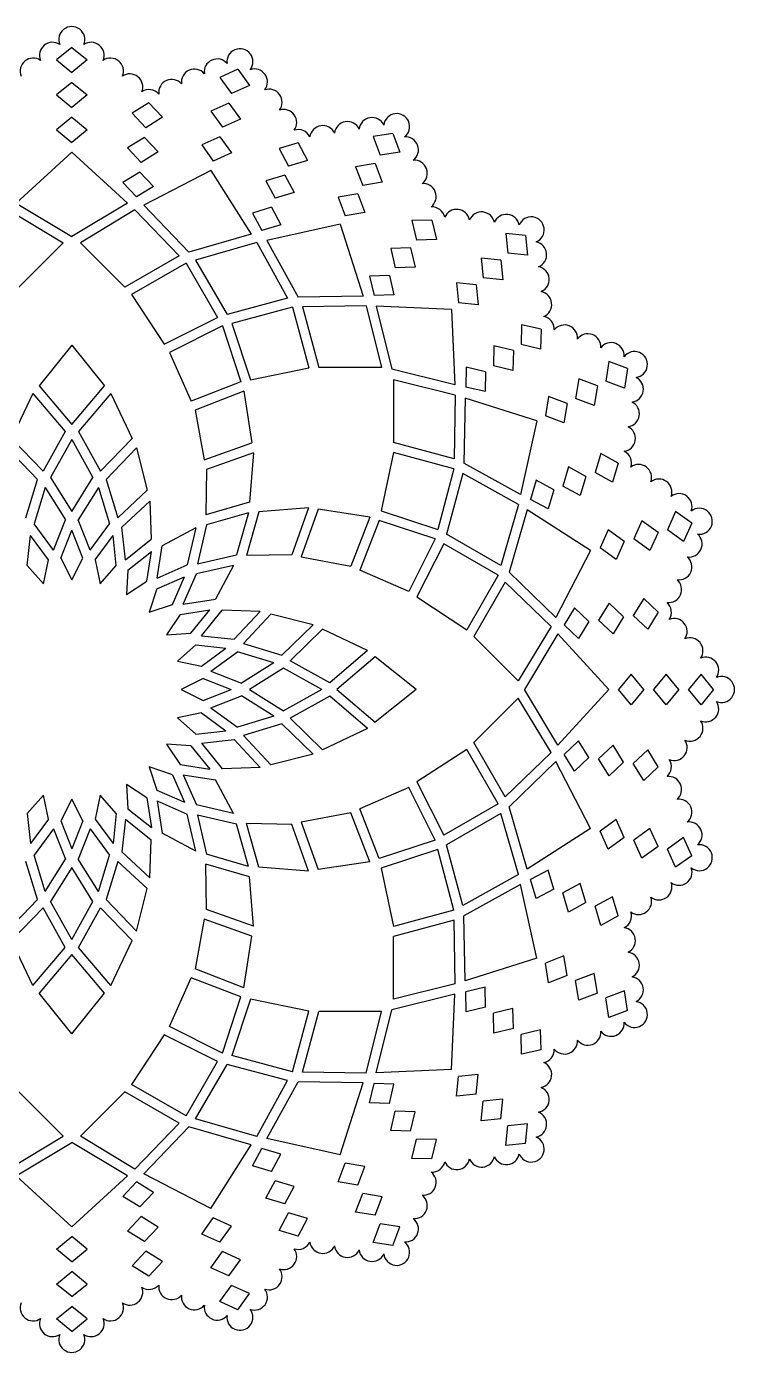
# Model space of a CAD drawing. Extents: x -94 to 336, y -166 to 40.
# Drawn here: x 226.6 to 335.6, y -164.1 to 39.9 of the extents above; entities that cross this region are included whole.
import ezdxf

# ---------------------------------------------------------------- set-up
doc = ezdxf.new("R2010")
doc.units = 0
doc.layers.get('0').update_dxf_attribs({"linetype": 'CONTINUOUS'})

msp = doc.modelspace()

# ---------------------------------------------------------------- linework, layer by layer
for p, q in [((233.57, 36.68), (231.2, 34.75)), ((231.2, 34.75), (233.57, 32.81)), ((233.57, 36.68), (235.94, 34.75)), ((235.94, 34.75), (233.57, 32.81)), ((259.13, 33.32), (256.34, 32.06)), ((259.13, 33.32), (260.92, 30.83)), ((233.57, 31.31), (231.2, 29.37)), ((233.57, 31.31), (235.94, 29.37)), ((256.34, 32.06), (258.13, 29.58)), ((260.92, 30.83), (258.13, 29.58)), ((231.2, 29.37), (233.57, 27.44)), ((235.94, 29.37), (233.57, 27.44)), ((245.45, 28.16), (242.85, 26.55)), ((242.85, 26.55), (244.95, 24.32)), ((245.45, 28.16), (247.55, 25.93)), ((257.74, 28.13), (254.95, 26.87)), ((254.95, 26.87), (256.74, 24.39)), ((257.74, 28.13), (259.53, 25.64)), ((233.57, 25.94), (231.2, 24)), ((233.57, 25.94), (235.94, 24)), ((247.55, 25.93), (244.95, 24.32)), ((259.53, 25.64), (256.74, 24.39)), ((231.2, 24), (233.57, 22.06)), ((235.94, 24), (233.57, 22.06)), ((244.75, 22.83), (242.14, 21.22)), ((244.75, 22.83), (246.85, 20.6)), ((256.35, 22.94), (253.56, 21.68)), ((256.35, 22.94), (258.14, 20.45)), ((282.96, 23.45), (279.94, 22.96)), ((279.94, 22.96), (281.02, 20.09)), ((282.96, 23.45), (284.05, 20.59)), ((233.57, 20.56), (225.01, 12.73)), ((233.57, 20.56), (242.13, 12.73)), ((242.14, 21.22), (244.24, 18.99)), ((246.85, 20.6), (244.24, 18.99)), ((253.56, 21.68), (255.35, 19.2)), ((258.14, 20.45), (255.35, 19.2)), ((268.41, 22.01), (265.47, 21.13)), ((265.47, 21.13), (266.92, 18.43)), ((268.41, 22.01), (269.86, 19.31)), ((284.05, 20.59), (281.02, 20.09)), ((269.86, 19.31), (266.92, 18.43)), ((280.27, 18.8), (277.25, 18.3)), ((280.27, 18.8), (281.36, 15.93)), ((244.05, 17.5), (241.44, 15.89)), ((244.05, 17.5), (246.15, 15.28)), ((254.96, 17.75), (244.67, 12.4)), ((254.96, 17.75), (261.2, 7.97)), ((266.35, 17.04), (263.42, 16.16)), ((266.35, 17.04), (267.8, 14.35)), ((277.25, 18.3), (278.34, 15.44)), ((241.44, 15.89), (243.54, 13.67)), ((246.15, 15.28), (243.54, 13.67)), ((263.42, 16.16), (264.87, 13.47)), ((267.8, 14.35), (264.87, 13.47)), ((281.36, 15.93), (278.34, 15.44)), ((225.01, 12.73), (233.57, 7.58)), ((242.13, 12.73), (233.57, 7.58)), ((244.67, 12.4), (251.6, 5.2)), ((277.59, 14.14), (274.56, 13.65)), ((274.56, 13.65), (275.65, 10.79)), ((277.59, 14.14), (278.67, 11.28)), ((223.85, 11.68), (232.24, 6.62)), ((243.28, 11.68), (234.89, 6.62)), ((243.28, 11.68), (250.08, 4.62)), ((264.29, 12.08), (261.36, 11.2)), ((261.36, 11.2), (262.81, 8.5)), ((264.29, 12.08), (265.75, 9.38)), ((278.67, 11.28), (275.65, 10.79)), ((265.75, 9.38), (262.81, 8.5)), ((274.9, 9.49), (263.57, 6.99)), ((274.9, 9.49), (278.4, -1.57)), ((288.99, 10.12), (285.93, 10.03)), ((285.93, 10.03), (286.63, 7.05)), ((288.99, 10.12), (289.69, 7.14)), ((232.24, 6.62), (225.42, -0.2)), ((234.89, 6.62), (241.72, -0.2)), ((261.2, 7.97), (251.6, 5.2)), ((262.04, 6.65), (252.63, 3.94)), ((262.04, 6.65), (266.78, -1.92)), ((263.57, 6.99), (268.41, -1.76)), ((289.69, 7.14), (286.63, 7.05)), ((300.37, 8.06), (300.68, 5.01)), ((303.42, 7.75), (300.37, 8.06)), ((303.42, 7.75), (303.73, 4.7)), ((250.08, 4.62), (241.72, -0.2)), ((285.72, 5.86), (282.66, 5.77)), ((282.66, 5.77), (283.36, 2.79)), ((285.72, 5.86), (286.42, 2.88)), ((299.62, 3.95), (296.57, 4.26)), ((296.57, 4.26), (296.88, 1.21)), ((303.73, 4.7), (300.68, 5.01)), ((251.15, 3.51), (242.77, -1.32)), ((251.15, 3.51), (255.99, -4.86)), ((252.63, 3.94), (257.46, -4.41)), ((286.42, 2.88), (283.36, 2.79)), ((299.62, 3.95), (299.93, 0.9)), ((282.45, 1.6), (279.39, 1.51)), ((279.39, 1.51), (280.09, -1.47)), ((282.45, 1.6), (283.15, -1.38)), ((292.77, 0.46), (293.08, -2.59)), ((295.82, 0.15), (292.77, 0.46)), ((295.82, 0.15), (296.13, -2.9)), ((299.93, 0.9), (296.88, 1.21)), ((242.77, -1.32), (247.8, -8.99)), ((266.78, -1.92), (257.46, -4.41)), ((278.4, -1.57), (268.41, -1.76)), ((283.15, -1.38), (280.09, -1.47)), ((267.53, -3.28), (258.19, -5.77)), ((267.53, -3.28), (270.04, -12.61)), ((278.87, -3.07), (269.08, -3.25)), ((269.08, -3.25), (271.58, -12.56)), ((278.87, -3.07), (281.23, -12.57)), ((280.43, -3.13), (282.84, -12.83)), ((292.02, -3.65), (280.43, -3.13)), ((292.02, -3.65), (292.54, -15.24)), ((296.13, -2.9), (293.08, -2.59)), ((247.8, -8.99), (255.99, -4.86)), ((258.19, -5.77), (261.06, -14.48)), ((302.81, -5.98), (302.72, -9.04)), ((305.79, -6.68), (302.81, -5.98)), ((256.74, -6.16), (248.62, -10.25)), ((256.74, -6.16), (259.59, -14.79)), ((305.79, -6.68), (305.7, -9.74)), ((233.57, -9.12), (228.53, -15.39)), ((233.57, -9.12), (238.6, -15.39)), ((298.55, -9.25), (298.46, -12.31)), ((301.53, -9.95), (298.55, -9.25)), ((301.53, -9.95), (301.44, -13.01)), ((305.7, -9.74), (302.72, -9.04)), ((248.62, -10.25), (251.93, -17.76)), ((316.25, -11.62), (315.76, -14.65)), ((319.12, -12.71), (316.25, -11.62)), ((261.06, -14.48), (270.04, -12.61)), ((281.23, -12.57), (271.58, -12.56)), ((292.54, -15.24), (282.84, -12.83)), ((294.29, -12.52), (294.2, -15.58)), ((297.27, -13.22), (294.29, -12.52)), ((297.27, -13.22), (297.18, -16.28)), ((301.44, -13.01), (298.46, -12.31)), ((319.12, -12.71), (318.63, -15.73)), ((228.53, -15.39), (233.57, -21.31)), ((233.57, -21.31), (238.6, -15.39)), ((259.59, -14.79), (251.93, -17.76)), ((260.06, -16.22), (252.56, -19.13)), ((260.06, -16.22), (261.29, -24.16)), ((292.6, -16.8), (283.1, -14.44)), ((283.1, -14.44), (283.11, -24.09)), ((297.18, -16.28), (294.2, -15.58)), ((311.6, -14.31), (311.11, -17.33)), ((314.46, -15.4), (311.6, -14.31)), ((314.46, -15.4), (313.97, -18.42)), ((318.63, -15.73), (315.76, -14.65)), ((227.57, -16.58), (224.3, -23.49)), ((227.57, -16.58), (232.53, -22.41)), ((239.56, -16.58), (234.61, -22.41)), ((239.56, -16.58), (242.84, -23.49)), ((292.6, -16.8), (292.42, -26.59)), ((294.1, -17.27), (293.91, -27.26)), ((305.16, -20.77), (294.1, -17.27)), ((306.95, -17), (306.46, -20.02)), ((309.81, -18.08), (306.95, -17)), ((309.81, -18.08), (309.32, -21.1)), ((313.97, -18.42), (311.11, -17.33)), ((252.56, -19.13), (253.96, -26.78)), ((309.32, -21.1), (306.46, -20.02)), ((232.53, -22.41), (229.15, -28.51)), ((234.61, -22.41), (237.99, -28.51)), ((305.16, -20.77), (302.65, -32.1)), ((224.3, -23.49), (229.15, -28.51)), ((233.57, -23.63), (230.31, -29.51)), ((233.57, -23.63), (236.83, -29.51)), ((242.84, -23.49), (237.99, -28.51)), ((253.96, -26.78), (261.29, -24.16)), ((292.42, -26.59), (283.11, -24.09)), ((223.61, -24.94), (228.28, -29.78)), ((243.53, -24.94), (238.85, -29.78)), ((243.53, -24.94), (245.15, -31.46)), ((261.52, -25.67), (254.31, -28.25)), ((261.52, -25.67), (260.9, -33.3)), ((283.06, -25.63), (281.19, -34.61)), ((292.39, -28.14), (283.06, -25.63)), ((314.98, -25.81), (314.1, -28.74)), ((317.68, -27.26), (314.98, -25.81)), ((254.31, -28.25), (254.19, -35.22)), ((292.39, -28.14), (289.9, -37.48)), ((302.65, -32.1), (293.91, -27.26)), ((310.02, -27.87), (309.14, -30.8)), ((312.71, -29.32), (310.02, -27.87)), ((317.68, -27.26), (316.8, -30.2)), ((226.48, -35.67), (228.28, -29.78)), ((230.31, -29.51), (233.57, -34.74)), ((233.57, -34.74), (236.83, -29.51)), ((238.85, -29.78), (240.65, -35.67)), ((293.75, -28.89), (291.26, -38.21)), ((302.32, -33.62), (293.75, -28.89)), ((305.05, -29.92), (304.17, -32.86)), ((307.75, -31.37), (305.05, -29.92)), ((312.71, -29.32), (311.83, -32.25)), ((316.8, -30.2), (314.1, -28.74)), ((229.47, -31.01), (227.76, -36.61)), ((229.47, -31.01), (232.58, -35.98)), ((237.66, -31.01), (234.56, -35.98)), ((237.66, -31.01), (239.37, -36.61)), ((240.65, -35.67), (245.15, -31.46)), ((307.75, -31.37), (306.87, -34.31)), ((311.83, -32.25), (309.14, -30.8)), ((245.57, -33.13), (241.29, -37.13)), ((245.57, -33.13), (245.77, -38.98)), ((260.9, -33.3), (254.19, -35.22)), ((270, -34.15), (262.37, -34.77)), ((270, -34.15), (267.42, -41.36)), ((271.5, -34.38), (268.89, -41.71)), ((279.45, -35.61), (271.5, -34.38)), ((281.19, -34.61), (289.9, -37.48)), ((302.32, -33.62), (299.61, -43.04)), ((303.64, -34.47), (300.87, -44.07)), ((313.42, -40.71), (303.64, -34.47)), ((306.87, -34.31), (304.17, -32.86)), ((230.75, -40.68), (227.76, -36.61)), ((230.75, -40.68), (232.58, -35.98)), ((236.39, -40.68), (234.56, -35.98)), ((236.39, -40.68), (239.37, -36.61)), ((260.77, -34.9), (254.31, -36.75)), ((260.77, -34.9), (258.92, -41.36)), ((262.37, -34.77), (260.45, -41.48)), ((279.45, -35.61), (276.54, -43.11)), ((280.87, -36.08), (277.91, -43.74)), ((289.51, -38.93), (280.87, -36.08)), ((321.31, -36.14), (320.06, -38.93)), ((323.8, -37.93), (321.31, -36.14)), ((326.5, -34.74), (325.25, -37.54)), ((328.99, -36.53), (326.5, -34.74)), ((328.99, -36.53), (327.73, -39.33)), ((226.71, -43.01), (227.22, -38.41)), ((229.96, -42.15), (227.22, -38.41)), ((231.89, -41.89), (233.57, -37.57)), ((235.25, -41.89), (233.57, -37.57)), ((237.18, -42.15), (239.92, -38.41)), ((240.42, -43.01), (239.92, -38.41)), ((241.83, -42.14), (241.29, -37.13)), ((252.66, -37.22), (247.49, -39.98)), ((252.66, -37.22), (251.34, -42.93)), ((254.31, -36.75), (252.92, -42.75)), ((299.61, -43.04), (291.26, -38.21)), ((316.12, -37.53), (314.87, -40.32)), ((318.61, -39.32), (316.12, -37.53)), ((323.8, -37.93), (322.54, -40.72)), ((327.73, -39.33), (325.25, -37.54)), ((241.83, -42.14), (245.77, -38.98)), ((246.72, -44.96), (247.49, -39.98)), ((289.51, -38.93), (285.42, -47.05)), ((290.81, -39.68), (286.68, -47.87)), ((299.18, -44.52), (290.81, -39.68)), ((313.42, -40.71), (308.07, -51)), ((317.35, -42.11), (314.87, -40.32)), ((318.61, -39.32), (317.35, -42.11)), ((322.54, -40.72), (320.06, -38.93)), ((229.21, -45.82), (229.96, -42.15)), ((231.89, -41.89), (233.57, -45.25)), ((233.57, -45.25), (235.25, -41.89)), ((237.18, -42.15), (237.93, -45.82)), ((242.22, -43.76), (245.83, -40.86)), ((245.13, -45.44), (245.83, -40.86)), ((252.92, -42.75), (258.92, -41.36)), ((267.42, -41.36), (260.45, -41.48)), ((268.89, -41.71), (276.54, -43.11)), ((226.71, -43.01), (229.21, -45.82)), ((237.93, -45.82), (240.42, -43.01)), ((242.22, -43.76), (241.99, -47.51)), ((246.67, -46.62), (250.91, -44.75)), ((246.72, -44.96), (251.34, -42.93)), ((249.05, -49), (250.91, -44.75)), ((250.71, -48.95), (252.74, -44.33)), ((258.45, -43.01), (252.74, -44.33)), ((258.45, -43.01), (255.69, -48.18)), ((285.42, -47.05), (277.91, -43.74)), ((299.18, -44.52), (294.35, -52.9)), ((308.07, -51), (300.87, -44.07)), ((241.99, -47.51), (245.13, -45.44)), ((246.67, -46.62), (245.48, -50.19)), ((300.29, -45.59), (295.47, -53.95)), ((307.35, -52.39), (300.29, -45.59)), ((250.71, -48.95), (255.69, -48.18)), ((286.68, -47.87), (294.35, -52.9)), ((316.27, -48.82), (314.66, -51.43)), ((318.5, -50.92), (316.27, -48.82)), ((321.6, -48.12), (319.99, -50.72)), ((323.83, -50.22), (321.6, -48.12)), ((245.48, -50.19), (249.05, -49)), ((250.23, -50.54), (248.16, -53.68)), ((250.23, -50.54), (254.81, -49.84)), ((251.91, -53.45), (254.81, -49.84)), ((253.53, -53.84), (256.69, -49.9)), ((262.54, -50.1), (256.69, -49.9)), ((262.54, -50.1), (258.54, -54.38)), ((264.21, -50.52), (260, -55.02)), ((270.73, -52.14), (264.21, -50.52)), ((310.95, -49.52), (309.33, -52.13)), ((313.17, -51.62), (310.95, -49.52)), ((318.5, -50.92), (316.89, -53.52)), ((322.22, -52.82), (319.99, -50.72)), ((323.83, -50.22), (322.22, -52.82)), ((270.73, -52.14), (265.89, -56.82)), ((272.18, -52.83), (267.16, -57.68)), ((279.09, -56.11), (272.18, -52.83)), ((307.35, -52.39), (302.29, -60.78)), ((311.56, -54.23), (309.33, -52.13)), ((313.17, -51.62), (311.56, -54.23)), ((316.89, -53.52), (314.66, -51.43)), ((248.16, -53.68), (251.91, -53.45)), ((253.53, -53.84), (258.54, -54.38)), ((260, -55.02), (265.89, -56.82)), ((302.29, -60.78), (295.47, -53.95)), ((308.4, -53.54), (303.25, -62.1)), ((316.23, -62.1), (308.4, -53.54)), ((252.66, -55.25), (249.85, -57.74)), ((252.66, -55.25), (257.26, -55.75)), ((253.52, -58.49), (257.26, -55.75)), ((254.98, -59.28), (259.06, -56.3)), ((264.66, -58.01), (259.06, -56.3)), ((279.09, -56.11), (273.26, -61.06)), ((280.28, -57.07), (274.36, -62.1)), ((286.55, -62.1), (280.28, -57.07)), ((249.85, -57.74), (253.52, -58.49)), ((264.66, -58.01), (259.69, -61.11)), ((266.16, -58.84), (260.93, -62.1)), ((272.04, -62.1), (266.16, -58.84)), ((273.26, -61.06), (267.16, -57.68)), ((253.78, -60.42), (250.42, -62.1)), ((253.78, -60.42), (258.1, -62.1)), ((254.98, -59.28), (259.69, -61.11)), ((319.67, -59.73), (317.73, -62.1)), ((321.61, -62.1), (319.67, -59.73)), ((325.04, -59.73), (323.11, -62.1)), ((326.98, -62.1), (325.04, -59.73)), ((330.42, -59.73), (328.48, -62.1)), ((332.35, -62.1), (330.42, -59.73)), ((250.42, -62.1), (253.78, -63.78)), ((253.78, -63.78), (258.1, -62.1)), ((254.98, -64.92), (259.69, -63.09)), ((264.66, -66.2), (259.69, -63.09)), ((260.93, -62.1), (266.16, -65.36)), ((272.04, -62.1), (266.16, -65.36)), ((273.26, -63.14), (267.16, -66.52)), ((279.09, -68.1), (273.26, -63.14)), ((274.36, -62.1), (280.28, -67.14)), ((286.55, -62.1), (280.28, -67.14)), ((308.4, -70.66), (303.25, -62.1)), ((316.23, -62.1), (308.4, -70.66)), ((319.67, -64.47), (317.73, -62.1)), ((321.61, -62.1), (319.67, -64.47)), ((325.04, -64.47), (323.11, -62.1)), ((326.98, -62.1), (325.04, -64.47)), ((330.42, -64.47), (328.48, -62.1)), ((332.35, -62.1), (330.42, -64.47)), ((254.98, -64.92), (259.06, -67.9)), ((302.29, -63.43), (295.47, -70.25)), ((307.35, -71.81), (302.29, -63.43)), ((253.52, -65.71), (249.85, -66.46)), ((249.85, -66.46), (252.66, -68.95)), ((253.52, -65.71), (257.26, -68.45)), ((264.66, -66.2), (259.06, -67.9)), ((272.18, -71.37), (267.16, -66.52)), ((252.66, -68.95), (257.26, -68.45)), ((265.89, -67.39), (260, -69.18)), ((260, -69.18), (264.21, -73.69)), ((270.73, -72.06), (265.89, -67.39)), ((279.09, -68.1), (272.18, -71.37)), ((251.91, -70.75), (248.16, -70.53)), ((248.16, -70.53), (250.23, -73.66)), ((251.91, -70.75), (254.81, -74.37)), ((253.53, -70.37), (258.54, -69.82)), ((253.53, -70.37), (256.69, -74.3)), ((262.54, -74.1), (258.54, -69.82)), ((294.35, -71.31), (286.68, -76.33)), ((299.18, -79.68), (294.35, -71.31)), ((300.29, -78.61), (295.47, -70.25)), ((311.56, -69.98), (309.33, -72.08)), ((313.17, -72.58), (311.56, -69.98)), ((316.89, -70.68), (314.66, -72.78)), ((318.5, -73.28), (316.89, -70.68)), ((322.22, -71.38), (319.99, -73.48)), ((323.83, -73.98), (322.22, -71.38)), ((270.73, -72.06), (264.21, -73.69)), ((307.35, -71.81), (300.29, -78.61)), ((308.07, -73.2), (300.87, -80.14)), ((313.42, -83.5), (308.07, -73.2)), ((310.95, -74.68), (309.33, -72.08)), ((313.17, -72.58), (310.95, -74.68)), ((316.27, -75.38), (314.66, -72.78)), ((318.5, -73.28), (316.27, -75.38)), ((249.05, -75.21), (245.48, -74.02)), ((245.48, -74.02), (246.67, -77.58)), ((249.05, -75.21), (250.91, -79.45)), ((250.23, -73.66), (254.81, -74.37)), ((250.71, -75.25), (255.69, -76.02)), ((250.71, -75.25), (252.74, -79.87)), ((262.54, -74.1), (256.69, -74.3)), ((321.6, -76.08), (319.99, -73.48)), ((323.83, -73.98), (321.6, -76.08)), ((245.13, -78.77), (241.99, -76.7)), ((241.99, -76.7), (242.22, -80.44)), ((258.45, -81.19), (255.69, -76.02)), ((285.42, -77.16), (277.91, -80.47)), ((289.51, -85.27), (285.42, -77.16)), ((286.68, -76.33), (290.81, -84.52)), ((229.21, -78.38), (226.71, -81.19)), ((229.96, -82.06), (229.21, -78.38)), ((233.57, -78.95), (231.89, -82.31)), ((235.25, -82.31), (233.57, -78.95)), ((237.93, -78.38), (237.18, -82.06)), ((240.42, -81.19), (237.93, -78.38)), ((245.13, -78.77), (245.83, -83.35)), ((246.67, -77.58), (250.91, -79.45)), ((246.72, -79.24), (251.34, -81.27)), ((246.72, -79.24), (247.49, -84.23)), ((226.71, -81.19), (227.22, -85.8)), ((240.42, -81.19), (239.92, -85.8)), ((242.22, -80.44), (245.83, -83.35)), ((252.66, -86.98), (251.34, -81.27)), ((258.45, -81.19), (252.74, -79.87)), ((258.92, -82.84), (252.92, -81.45)), ((252.92, -81.45), (254.31, -87.45)), ((276.54, -81.1), (268.89, -82.5)), ((279.45, -88.59), (276.54, -81.1)), ((280.87, -88.12), (277.91, -80.47)), ((299.18, -79.68), (290.81, -84.52)), ((299.61, -81.17), (291.26, -86)), ((302.32, -90.58), (299.61, -81.17)), ((303.64, -89.74), (300.87, -80.14)), ((229.96, -82.06), (227.22, -85.8)), ((230.75, -83.52), (227.76, -87.59)), ((230.75, -83.52), (232.58, -88.22)), ((231.89, -82.31), (233.57, -86.63)), ((235.25, -82.31), (233.57, -86.63)), ((236.39, -83.52), (234.56, -88.22)), ((236.39, -83.52), (239.37, -87.59)), ((237.18, -82.06), (239.92, -85.8)), ((241.83, -82.06), (241.29, -87.08)), ((241.83, -82.06), (245.77, -85.22)), ((260.77, -89.31), (258.92, -82.84)), ((267.42, -82.85), (260.45, -82.73)), ((262.37, -89.44), (260.45, -82.73)), ((270, -90.05), (267.42, -82.85)), ((268.89, -82.5), (271.5, -89.82)), ((313.42, -83.5), (303.64, -89.74)), ((317.35, -82.1), (314.87, -83.89)), ((318.61, -84.89), (317.35, -82.1)), ((322.54, -83.49), (320.06, -85.28)), ((323.8, -86.28), (322.54, -83.49)), ((245.57, -91.08), (245.77, -85.22)), ((252.66, -86.98), (247.49, -84.23)), ((289.51, -85.27), (280.87, -88.12)), ((316.12, -86.68), (314.87, -83.89)), ((318.61, -84.89), (316.12, -86.68)), ((321.31, -88.07), (320.06, -85.28)), ((327.73, -84.88), (325.25, -86.67)), ((328.99, -87.67), (327.73, -84.88)), ((229.47, -93.19), (227.76, -87.59)), ((237.66, -93.19), (239.37, -87.59)), ((245.57, -91.08), (241.29, -87.08)), ((260.77, -89.31), (254.31, -87.45)), ((289.9, -86.73), (281.19, -89.6)), ((292.39, -96.07), (289.9, -86.73)), ((293.75, -95.32), (291.26, -86)), ((323.8, -86.28), (321.31, -88.07)), ((326.5, -89.46), (325.25, -86.67)), ((328.99, -87.67), (326.5, -89.46)), ((228.28, -94.43), (226.48, -88.54)), ((229.47, -93.19), (232.58, -88.22)), ((233.57, -89.47), (230.31, -94.7)), ((236.83, -94.7), (233.57, -89.47)), ((237.66, -93.19), (234.56, -88.22)), ((240.65, -88.54), (238.85, -94.43)), ((245.15, -92.74), (240.65, -88.54)), ((260.9, -90.9), (254.19, -88.98)), ((254.31, -95.96), (254.19, -88.98)), ((270, -90.05), (262.37, -89.44)), ((279.45, -88.59), (271.5, -89.82)), ((281.19, -89.6), (283.06, -98.57)), ((261.52, -98.53), (260.9, -90.9)), ((302.32, -90.58), (293.75, -95.32)), ((306.87, -89.9), (304.17, -91.35)), ((305.05, -94.28), (304.17, -91.35)), ((307.75, -92.83), (306.87, -89.9)), ((243.53, -99.26), (245.15, -92.74)), ((302.65, -92.11), (293.91, -96.94)), ((305.16, -103.44), (302.65, -92.11)), ((307.75, -92.83), (305.05, -94.28)), ((311.83, -91.95), (309.14, -93.4)), ((310.02, -96.34), (309.14, -93.4)), ((312.71, -94.89), (311.83, -91.95)), ((223.61, -99.26), (228.28, -94.43)), ((224.3, -100.71), (229.15, -95.69)), ((232.53, -101.8), (229.15, -95.69)), ((233.57, -100.57), (230.31, -94.7)), ((233.57, -100.57), (236.83, -94.7)), ((234.61, -101.8), (237.99, -95.69)), ((242.84, -100.71), (237.99, -95.69)), ((243.53, -99.26), (238.85, -94.43)), ((312.71, -94.89), (310.02, -96.34)), ((316.8, -94.01), (314.1, -95.46)), ((314.98, -98.39), (314.1, -95.46)), ((317.68, -96.94), (316.8, -94.01)), ((253.96, -97.43), (252.56, -105.08)), ((261.29, -100.04), (253.96, -97.43)), ((261.52, -98.53), (254.31, -95.96)), ((292.39, -96.07), (283.06, -98.57)), ((292.42, -97.61), (283.11, -100.11)), ((292.6, -107.4), (292.42, -97.61)), ((294.1, -106.93), (293.91, -96.94)), ((317.68, -96.94), (314.98, -98.39)), ((227.57, -107.63), (224.3, -100.71)), ((227.57, -107.63), (232.53, -101.8)), ((239.56, -107.63), (234.61, -101.8)), ((239.56, -107.63), (242.84, -100.71)), ((260.06, -107.98), (261.29, -100.04)), ((283.1, -109.76), (283.11, -100.11)), ((233.57, -102.89), (228.53, -108.82)), ((238.6, -108.82), (233.57, -102.89)), ((305.16, -103.44), (294.1, -106.93)), ((309.32, -103.1), (306.46, -104.19)), ((309.81, -106.12), (309.32, -103.1)), ((260.06, -107.98), (252.56, -105.08)), ((306.95, -107.21), (306.46, -104.19)), ((313.97, -105.79), (311.11, -106.87)), ((314.46, -108.81), (313.97, -105.79)), ((248.62, -113.95), (251.93, -106.44)), ((259.59, -109.41), (251.93, -106.44)), ((292.6, -107.4), (283.1, -109.76)), ((297.18, -107.92), (294.2, -108.62)), ((297.27, -110.98), (297.18, -107.92)), ((309.81, -106.12), (306.95, -107.21)), ((311.6, -109.89), (311.11, -106.87)), ((233.57, -115.08), (228.53, -108.82)), ((233.57, -115.08), (238.6, -108.82)), ((256.74, -118.04), (259.59, -109.41)), ((261.06, -109.72), (258.19, -118.43)), ((270.04, -111.59), (261.06, -109.72)), ((292.54, -108.97), (282.84, -111.37)), ((292.02, -120.56), (292.54, -108.97)), ((294.29, -111.68), (294.2, -108.62)), ((314.46, -108.81), (311.6, -109.89)), ((318.63, -108.47), (315.76, -109.56)), ((316.25, -112.58), (315.76, -109.56)), ((319.12, -111.49), (318.63, -108.47)), ((267.53, -120.93), (270.04, -111.59)), ((269.08, -120.96), (271.58, -111.64)), ((281.23, -111.63), (271.58, -111.64)), ((278.87, -121.14), (281.23, -111.63)), ((280.43, -121.07), (282.84, -111.37)), ((297.27, -110.98), (294.29, -111.68)), ((301.44, -111.19), (298.46, -111.89)), ((298.55, -114.96), (298.46, -111.89)), ((301.53, -114.25), (301.44, -111.19)), ((319.12, -111.49), (316.25, -112.58)), ((256.74, -118.04), (248.62, -113.95)), ((247.8, -115.22), (242.77, -122.89)), ((255.99, -119.34), (247.8, -115.22)), ((301.53, -114.25), (298.55, -114.96)), ((305.7, -114.46), (302.72, -115.17)), ((302.81, -118.23), (302.72, -115.17)), ((305.79, -117.52), (305.7, -114.46)), ((305.79, -117.52), (302.81, -118.23)), ((251.15, -127.71), (255.99, -119.34)), ((252.63, -128.14), (257.46, -119.79)), ((266.78, -122.28), (257.46, -119.79)), ((267.53, -120.93), (258.19, -118.43)), ((262.04, -130.85), (266.78, -122.28)), ((278.87, -121.14), (269.08, -120.96)), ((292.02, -120.56), (280.43, -121.07)), ((292.77, -124.66), (293.08, -121.62)), ((296.13, -121.31), (293.08, -121.62)), ((295.82, -124.36), (296.13, -121.31)), ((232.24, -130.83), (225.42, -124.01)), ((234.89, -130.83), (241.72, -124.01)), ((250.08, -128.83), (241.72, -124.01)), ((251.15, -127.71), (242.77, -122.89)), ((263.57, -131.19), (268.41, -122.44)), ((278.4, -122.63), (268.41, -122.44)), ((274.9, -133.69), (278.4, -122.63)), ((279.39, -125.71), (280.09, -122.73)), ((283.15, -122.82), (280.09, -122.73)), ((282.45, -125.8), (283.15, -122.82)), ((295.82, -124.36), (292.77, -124.66)), ((282.45, -125.8), (279.39, -125.71)), ((296.57, -128.46), (296.88, -125.42)), ((299.93, -125.11), (296.88, -125.42)), ((299.62, -128.15), (299.93, -125.11)), ((262.04, -130.85), (252.63, -128.14)), ((282.66, -129.97), (283.36, -126.99)), ((286.42, -127.09), (283.36, -126.99)), ((285.72, -130.07), (286.42, -127.09)), ((299.62, -128.15), (296.57, -128.46)), ((243.28, -135.88), (250.08, -128.83)), ((244.67, -136.6), (251.6, -129.41)), ((261.2, -132.17), (251.6, -129.41)), ((285.72, -130.07), (282.66, -129.97)), ((300.37, -132.26), (300.68, -129.21)), ((303.73, -128.91), (300.68, -129.21)), ((303.42, -131.95), (303.73, -128.91)), ((223.85, -135.88), (232.24, -130.83)), ((225.01, -136.94), (233.57, -131.78)), ((242.13, -136.94), (233.57, -131.78)), ((243.28, -135.88), (234.89, -130.83)), ((254.96, -141.95), (261.2, -132.17)), ((274.9, -133.69), (263.57, -131.19)), ((285.93, -134.24), (286.63, -131.26)), ((289.69, -131.35), (286.63, -131.26)), ((288.99, -134.33), (289.69, -131.35)), ((303.42, -131.95), (300.37, -132.26)), ((261.36, -135.4), (262.81, -132.71)), ((265.75, -133.59), (262.81, -132.71)), ((264.29, -136.28), (265.75, -133.59)), ((288.99, -134.33), (285.93, -134.24)), ((254.96, -141.95), (244.67, -136.6)), ((264.29, -136.28), (261.36, -135.4)), ((274.56, -137.86), (275.65, -134.99)), ((278.67, -135.48), (275.65, -134.99)), ((277.59, -138.35), (278.67, -135.48)), ((233.57, -144.77), (225.01, -136.94)), ((233.57, -144.77), (242.13, -136.94)), ((241.44, -140.1), (243.54, -137.87)), ((246.15, -139.48), (243.54, -137.87)), ((263.42, -140.37), (264.87, -137.67)), ((267.8, -138.55), (264.87, -137.67)), ((266.35, -141.25), (267.8, -138.55)), ((277.59, -138.35), (274.56, -137.86)), ((244.05, -141.71), (241.44, -140.1)), ((244.05, -141.71), (246.15, -139.48)), ((266.35, -141.25), (263.42, -140.37)), ((277.25, -142.51), (278.34, -139.65)), ((281.36, -140.14), (278.34, -139.65)), ((280.27, -143), (281.36, -140.14)), ((265.47, -145.33), (266.92, -142.63)), ((269.86, -143.51), (266.92, -142.63)), ((280.27, -143), (277.25, -142.51)), ((242.14, -145.43), (244.24, -143.2)), ((246.85, -144.81), (244.24, -143.2)), ((244.75, -147.04), (246.85, -144.81)), ((253.56, -145.88), (255.35, -143.4)), ((258.14, -144.66), (255.35, -143.4)), ((256.35, -147.14), (258.14, -144.66)), ((268.41, -146.21), (269.86, -143.51)), ((279.94, -147.16), (281.02, -144.3)), ((284.05, -144.79), (281.02, -144.3)), ((282.96, -147.65), (284.05, -144.79)), ((231.2, -148.2), (233.57, -146.27)), ((235.94, -148.2), (233.57, -146.27)), ((244.75, -147.04), (242.14, -145.43)), ((256.35, -147.14), (253.56, -145.88)), ((268.41, -146.21), (265.47, -145.33)), ((233.57, -150.14), (231.2, -148.2)), ((233.57, -150.14), (235.94, -148.2)), ((242.85, -150.75), (244.95, -148.52)), ((247.55, -150.13), (244.95, -148.52)), ((254.95, -151.07), (256.74, -148.59)), ((259.53, -149.85), (256.74, -148.59)), ((282.96, -147.65), (279.94, -147.16)), ((245.45, -152.36), (242.85, -150.75)), ((245.45, -152.36), (247.55, -150.13)), ((257.74, -152.33), (259.53, -149.85)), ((231.2, -153.58), (233.57, -151.64)), ((235.94, -153.58), (233.57, -151.64)), ((257.74, -152.33), (254.95, -151.07)), ((233.57, -155.51), (231.2, -153.58)), ((233.57, -155.51), (235.94, -153.58)), ((256.34, -156.26), (258.13, -153.78)), ((260.92, -155.04), (258.13, -153.78)), ((259.13, -157.52), (260.92, -155.04)), ((231.2, -158.95), (233.57, -157.01)), ((235.94, -158.95), (233.57, -157.01)), ((259.13, -157.52), (256.34, -156.26)), ((233.57, -160.89), (231.2, -158.95)), ((233.57, -160.89), (235.94, -158.95))]:
    msp.add_line(p, q)
for centre, start, end in [((233.57, 37.9), 336.9872, 203.0128), ((230.59, 35.47), 55.4402, 203.0128), ((236.54, 35.47), 336.9872, 124.5598), ((227.62, 33.04), 55.4402, 203.0128), ((239.52, 33.04), 336.9872, 124.5598), ((255.95, 32.91), 40.4402, 188.0128), ((259.45, 34.49), 321.9872, 188.0128), ((252.44, 31.34), 40.4402, 188.0128), ((261.69, 31.37), 321.9872, 109.5598), ((242.49, 30.61), 337.8797, 124.5598), ((248.94, 29.76), 40.4402, 187.1203), ((245.46, 28.19), 41.3327, 123.6673), ((263.94, 28.26), 321.9872, 109.5598), ((266.19, 25.14), 322.8797, 109.5598), ((272.19, 22.65), 25.4402, 172.1203), ((275.99, 23.27), 25.4402, 173.0128), ((279.78, 23.88), 25.4402, 173.0128), ((283.57, 24.5), 306.9872, 173.0128), ((268.42, 22.04), 26.3327, 108.6673), ((284.93, 20.91), 306.9872, 94.5598), ((286.29, 17.32), 306.9872, 94.5598), ((287.65, 13.73), 307.8797, 94.5598), ((289.01, 10.15), 11.3327, 93.6673), ((292.81, 9.77), 10.4402, 157.1203), ((296.64, 9.38), 10.4402, 158.0128), ((300.46, 9), 10.4402, 158.0128), ((304.28, 8.61), 291.9872, 158.0128), ((304.66, 4.79), 291.9872, 79.5598), ((305.05, 0.97), 291.9872, 79.5598), ((305.44, -2.86), 292.8797, 79.5598), ((305.82, -6.66), 356.3327, 78.6673), ((309.4, -8.02), 355.4402, 142.1203), ((312.99, -9.38), 355.4402, 143.0128), ((316.58, -10.74), 355.4402, 143.0128), ((320.17, -12.1), 276.9872, 143.0128), ((319.55, -15.89), 276.9872, 64.5598), ((318.94, -19.68), 276.9872, 64.5598), ((318.32, -23.48), 277.8797, 64.5598), ((317.71, -27.25), 341.3327, 63.6673), ((320.81, -29.48), 340.4402, 127.1203), ((323.93, -31.73), 340.4402, 128.0128), ((327.04, -33.97), 340.4402, 128.0128), ((330.16, -36.22), 261.9872, 128.0128), ((328.58, -39.72), 261.9872, 49.5598), ((327.01, -43.23), 261.9872, 49.5598), ((325.43, -46.73), 262.8797, 49.5598), ((323.86, -50.21), 326.3327, 48.6673), ((326.28, -53.18), 325.4402, 112.1203), ((328.71, -56.15), 325.4402, 113.0128), ((331.14, -59.13), 325.4402, 113.0128), ((333.57, -62.1), 246.9872, 113.0128), ((331.14, -65.08), 246.9872, 34.5598), ((328.71, -68.05), 246.9872, 34.5598), ((326.28, -71.03), 247.8797, 34.5598), ((323.86, -73.99), 311.3327, 33.6673), ((325.43, -77.48), 310.4402, 97.1203), ((327.01, -80.98), 310.4402, 98.0128), ((328.58, -84.48), 310.4402, 98.0128), ((330.16, -87.98), 231.9872, 98.0128), ((327.04, -90.23), 231.9872, 19.5598), ((323.93, -92.47), 231.9872, 19.5598), ((320.81, -94.72), 232.8797, 19.5598), ((317.71, -96.95), 296.3327, 18.6673), ((318.32, -100.73), 295.4402, 82.1203), ((318.94, -104.52), 295.4402, 83.0128), ((319.55, -108.31), 295.4402, 83.0128), ((320.17, -112.1), 216.9872, 83.0128), ((316.58, -113.46), 216.9872, 4.5598), ((309.4, -116.19), 217.8797, 4.5598), ((312.99, -114.83), 216.9872, 4.5598), ((305.82, -117.54), 281.3327, 3.6673), ((305.44, -121.35), 280.4402, 67.1203), ((305.05, -125.17), 280.4402, 68.0128), ((304.66, -128.99), 280.4402, 68.0128), ((304.28, -132.81), 201.9872, 68.0128), ((292.81, -133.97), 202.8797, 349.5598), ((296.64, -133.59), 201.9872, 349.5598), ((300.46, -133.2), 201.9872, 349.5598), ((287.65, -137.93), 265.4402, 52.1203), ((289.01, -134.36), 266.3327, 348.6673), ((286.29, -141.52), 265.4402, 53.0128), ((284.93, -145.11), 265.4402, 53.0128), ((266.19, -149.35), 250.4402, 37.1203), ((268.42, -146.24), 251.3327, 333.6673), ((272.19, -146.86), 187.8797, 334.5598), ((275.99, -147.47), 186.9872, 334.5598), ((279.78, -148.09), 186.9872, 334.5598), ((283.57, -148.7), 186.9872, 53.0128), ((263.94, -152.46), 250.4402, 38.0128), ((242.49, -154.82), 235.4402, 22.1203), ((245.46, -152.4), 236.3327, 318.6673), ((248.94, -153.97), 172.8797, 319.5598), ((261.69, -155.58), 250.4402, 38.0128), ((227.62, -157.24), 156.9872, 304.5598), ((239.52, -157.24), 235.4402, 23.0128), ((252.44, -155.54), 171.9872, 319.5598), ((255.95, -157.12), 171.9872, 319.5598), ((230.59, -159.67), 156.9872, 304.5598), ((236.54, -159.67), 235.4402, 23.0128), ((259.45, -158.69), 171.9872, 38.0128), ((233.57, -162.1), 156.9872, 23.0128)]:
    msp.add_arc(centre, 2, start, end)

doc.saveas('drawing.dxf')
